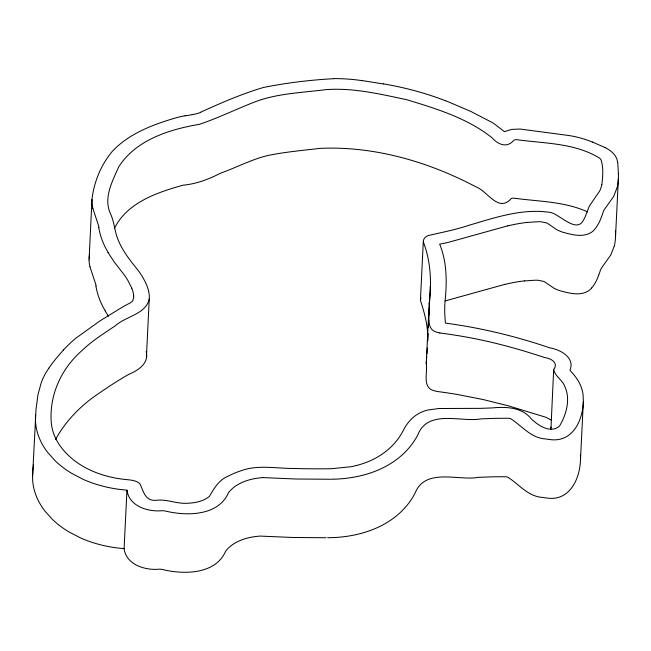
<?xml version="1.0" encoding="UTF-8"?>
<svg xmlns="http://www.w3.org/2000/svg" width="651" height="651" viewBox="0 0 651 651"><rect width="100%" height="100%" fill="white"/><g stroke="black" fill="none" stroke-linecap="round" stroke-linejoin="round"><path stroke-width="0.98" d="M427.593 341.157C428.48 327.095 424.631 313.448 420.424 300.298L423.288 241.814C423.199 238.941 425.428 236.59 427.992 235.621C441.492 232.431 455.228 229.893 468.435 225.441C494.5 217.8 521.85 208.296 549.346 212.299C558.062 212.568 575.997 233.904 583.223 220.575A83.906 55.929 2.8 0 0 584.508 218.223A51.592 34.389 2.8 0 0 585.444 216.165L589.318 206.066L599.693 191.012A60.486 40.313 2.8 0 0 601.817 184.591M327.648 537.718C357.261 537.62 388.907 528.262 407.908 504.256A123.137 82.075 2.8 0 0 415.037 493.149C425.445 467.28 458.516 481.138 478.648 477.313A444.226 296.091 2.8 0 0 491.269 476.841L505.485 476.719A12.865 8.577 2.8 0 1 507.642 477.085C518.985 484.149 527.937 496.648 542.714 497.413A43.536 29.018 2.8 0 0 546.409 497.942C571.057 502.165 581.668 475.507 580.399 454.919M580.489 459.915L583.353 401.431L583.084 394.766A75.003 49.997 2.8 0 0 581.522 388.02L581.042 386.694A69.332 46.213 2.8 0 0 578.446 381.266A72.489 48.32 2.8 0 0 572.563 373.275L569.942 370.199C575.289 357.7 560.373 349.628 550.119 347.919A22.451 14.965 2.8 0 1 548.785 347.512C515.21 336.111 480.568 327.795 445.406 323.099L444.885 316.02A248.121 165.378 2.8 0 1 445.089 300.746C447.058 281.81 446.977 262.027 439.661 244.133A166.835 111.207 2.8 0 0 448.051 242.432L507.739 225.848M551.397 420.172L545.953 417.283L508.317 405.801L482.92 399.486L456.921 394.408A341.051 227.321 2.8 0 0 437.016 391.463L433.216 390.462A19.196 12.792 2.8 0 1 430.921 389.461C422.816 384.44 427.813 371.501 426.25 363.461L429.196 303.211C431.768 282.558 430.816 261.303 423.288 241.814M55.604 439.409C65.849 420.611 81.391 404.906 99.212 393.171C108.839 386.507 118.637 380.07 128.841 374.333C138.142 370.411 149.364 363.348 146.158 351.475M146.394 357.545L149.25 299.061C149.885 291.355 146.581 284.015 142.846 277.481A128.157 85.419 2.8 0 0 137.483 269.522C129.5 259.773 121.615 249.585 117.253 237.631C114.543 229.762 114.063 221.291 110.458 213.691C103.175 197.928 112.428 181.23 118.726 166.876C135.913 139.835 169.358 129.403 199.491 124.308C218.98 117.774 237.582 108.4 256.909 101.157C278.921 93.28 302.634 92.613 325.614 89.659C353.078 87.576 380.314 94.078 406.956 99.782C436.504 108.741 467.581 118.262 492.075 137.809C498.284 144.774 507.064 148.387 514.021 140.177A6.762 4.508 2.8 0 1 516.097 139.583C544.114 143.554 574.768 142.756 599.62 158.193A14.924 9.952 2.8 0 1 601.052 159.902C603.607 167.624 602.859 176.551 601.841 184.591M185.071 115.805A66.394 44.252 2.8 0 0 176.242 117.741C153.115 124.52 129.158 133.398 112.289 151.374C101.043 164.809 93.89 182.117 91.978 199.54L89.073 259.961M426.25 363.461L426.739 356.471M429.196 303.211C430.661 311.422 425.502 325.939 433.778 330.977A19.196 12.792 2.8 0 0 436.08 331.977L439.881 332.978M32.55 476.524L36.049 408.983L37.994 394.49L41.208 382.829A117.375 78.234 2.8 0 1 46.058 372.486L48.874 368.173M326.061 537.734L293.227 537.498L261.165 536.131A12.955 8.634 2.8 0 0 259.879 536.107C247.461 536.994 233.489 540.973 225.637 551.194C215.725 574.32 184.339 574.727 163.157 569.666A30.613 20.401 2.8 0 0 161.481 569.356L160.968 569.275A11.449 7.633 2.8 0 0 159.829 569.145C145.637 570.683 126.204 565.003 124.097 548.647L126.961 490.162L125.977 490.065A95.437 63.611 2.8 0 1 83.173 479.348L71.52 473.253A101.222 67.468 2.8 0 1 55.286 460.916L47.759 452.551A108.375 72.237 2.8 0 1 35.585 414.801M427.699 340.896L428.049 333.458M428.35 327.412L428.692 320.349M428.985 314.303L429.334 307.248M429.579 302.202L430.368 286.066M550.933 429.172L553.667 369.556C558.989 362.81 550.705 358.213 544.724 357.602C517 348.293 488.657 340.717 459.785 335.924A341.051 227.321 2.8 0 0 439.881 332.978M615.512 237.029L618.377 178.545M89.106 258.301L89.504 254.11M91.978 199.54L91.937 201.476A66.312 44.203 2.8 0 0 92.833 208.239M427.357 347.951L426.95 353.916M420.424 300.298L420.912 297.857M583.353 401.431C582.71 421.409 572.058 443.111 549.265 439.458A43.536 29.018 2.8 0 1 545.579 438.929C530.801 438.164 521.842 425.664 510.498 418.601A12.865 8.577 2.8 0 0 508.341 418.235L494.125 418.357A444.226 296.091 2.8 0 1 481.512 418.829C461.388 422.654 428.285 408.787 417.901 434.665A123.137 82.075 2.8 0 1 410.773 445.772C391.764 469.77 360.125 479.144 330.505 479.234M32.705 473.285L32.859 471.348M32.941 470.372L33.478 464.554M550.811 428.041L551.112 427.064M149.25 299.061C145.58 314.563 125.789 316.166 115.194 325.858C103.712 333.572 91.864 340.978 81.896 350.653C61.56 368.401 49.533 394.229 51.169 421.384A93.126 62.073 2.8 0 0 58.224 443.038C72.961 466.214 100.791 477.386 127.254 479.657C131.6 480.104 136.409 480.576 139.802 483.628C143.619 491.033 144.75 501.4 156.281 500.285C165.818 499.073 174.85 503.109 184.29 503.321C192.997 503.304 202.485 502.1 209.427 496.371C214.228 488.112 219.289 479.413 228.989 475.751A71.293 47.515 2.8 0 1 240.561 470.909C257.747 464.448 276.114 468.565 293.902 468.476A552.447 368.222 2.8 0 0 331.343 468.728L351.052 466.71A73.36 48.898 2.8 0 0 367.848 461.779C382.585 455.855 395.718 445.178 403.026 430.905C406.631 423.72 411.912 417.112 419.13 413.32A33.323 22.215 2.8 0 1 427.886 410L439.018 408.502L480.161 408.356A428.073 285.325 2.8 0 0 492.384 407.892C506.022 406.663 521.785 407.087 531.159 418.707C537.636 425.03 549.029 432.972 557.98 427.276A20.238 13.484 2.8 0 0 559.657 425.827C566.329 414.573 570.618 399.478 564.987 386.889C562.789 380.184 555.059 376.522 553.667 369.556M617.189 187.358L613.665 196.464L604.494 209.345A31.207 20.799 2.8 0 0 603.355 211.575L601.581 216.693M614.324 245.85L610.801 254.948L601.638 267.83A31.207 20.799 2.8 0 0 600.491 270.067L598.725 275.178M114.316 228.558C127.059 202.559 157.135 192.403 183.183 185.169C196.407 183.94 208.694 179.285 220.412 173.247C236.297 167.584 251.343 159.471 267.797 155.516C284.935 151.96 302.438 150.487 319.804 148.387C373.967 145.84 428.35 161.692 475.971 186.861C487.632 191.134 498.308 213.007 511.157 198.669A6.762 4.508 2.8 0 1 513.24 198.067C538.052 201.598 564.482 201.249 587.69 211.957M591.661 288.019L593.077 286.228A81.896 54.586 2.8 0 0 598.651 275.17M63.416 350.002L56.23 358.335A263.533 175.656 2.8 0 0 48.858 368.173M200.614 112.224C221.096 102.891 241.928 93.825 263.525 87.454C286.57 82.856 310.055 79.975 333.515 78.714M504.875 284.341L445.186 300.925M192.24 114.698L185.079 115.829M527.245 222.455L537.474 221.763A42.356 28.229 2.8 0 1 540.94 221.755L547.043 223.041L556.719 229.657A30.947 20.629 2.8 0 0 563.351 232.391C571.318 234.474 580.082 236.98 588.138 233.961A17.577 11.718 2.8 0 0 592.198 231.748L593.199 230.885A26.732 17.821 2.8 0 0 594.526 229.534L595.942 227.744A81.896 54.586 2.8 0 0 601.508 216.677M524.38 280.947L534.609 280.247A42.356 28.229 2.8 0 1 538.076 280.239L544.179 281.525L553.863 288.141A30.947 20.629 2.8 0 0 560.487 290.875C568.461 292.958 577.225 295.464 585.282 292.445A17.577 11.718 2.8 0 0 589.342 290.232L590.335 289.37A26.732 17.821 2.8 0 0 591.661 288.019M262.735 477.622C250.318 478.509 236.354 482.481 228.493 492.709C218.59 515.836 187.203 516.243 166.021 511.181A30.613 20.401 2.8 0 0 164.337 510.872L163.824 510.791A11.449 7.633 2.8 0 0 162.685 510.661C148.501 512.191 129.069 506.519 126.961 490.162M329.715 479.242L296.083 479.014L264.029 477.647A12.955 8.634 2.8 0 0 262.735 477.622M124.097 548.647L123.112 548.549A95.437 63.611 2.8 0 1 80.317 537.832L68.664 531.737A101.222 67.468 2.8 0 1 52.422 519.4L44.895 511.035A108.375 72.237 2.8 0 1 32.729 473.285M362.379 80.602L383.325 83.955M445.61 100.702L470.632 111.337L492.189 122.51A51.811 34.536 2.8 0 1 493.881 123.568L504.411 131.632L511.784 129.403L520.051 129.044L567.981 135.392A87.413 58.264 2.8 0 1 573.539 136.344A78.323 52.21 2.8 0 1 592.386 142.081M592.426 142.04L605.08 147.574M108.489 316.313L105.169 310.958M108.025 252.474L114.071 261.783L122.062 272.102A106.194 70.78 2.8 0 1 127.856 280.418L131.779 288.108M92.816 208.239L98.537 225.588A43.373 28.913 2.8 0 1 98.911 227.5M89.952 266.723L95.681 284.072A43.373 28.913 2.8 0 1 96.055 285.984M617.75 162.473L618.434 173.76M615.529 230.828L615.569 232.244M133.634 296.059L133.634 297.255A24.054 16.031 2.8 0 1 133.577 297.955L132.641 300.9L130.623 302.707A268.464 178.935 2.8 0 0 123.006 306.767L100.173 320.731L75.695 338.317A186.552 124.341 2.8 0 0 63.432 350.01M615.504 232.244A125.277 83.507 2.8 0 1 614.422 245.858M89.976 266.723A66.312 44.203 2.8 0 1 89.049 259.961M105.283 310.934A138.451 92.287 2.8 0 1 95.917 285.992M504.907 284.389A119.719 79.796 2.8 0 1 524.364 280.882M618.36 173.76A125.277 83.507 2.8 0 1 617.286 187.374M605.007 147.647A27.318 18.212 2.8 0 1 617.563 162.473M383.358 83.849A236.101 157.371 2.8 0 1 445.561 100.767M333.507 78.608A126.66 84.427 2.8 0 1 362.363 80.675M200.72 112.338A27.855 18.57 2.8 0 1 192.2 114.584M108.139 252.442A138.451 92.287 2.8 0 1 98.773 227.508M131.714 288.124A51.152 34.096 2.8 0 1 133.715 296.05M507.764 225.897A119.719 79.796 2.8 0 1 527.22 222.398"/></g></svg>
